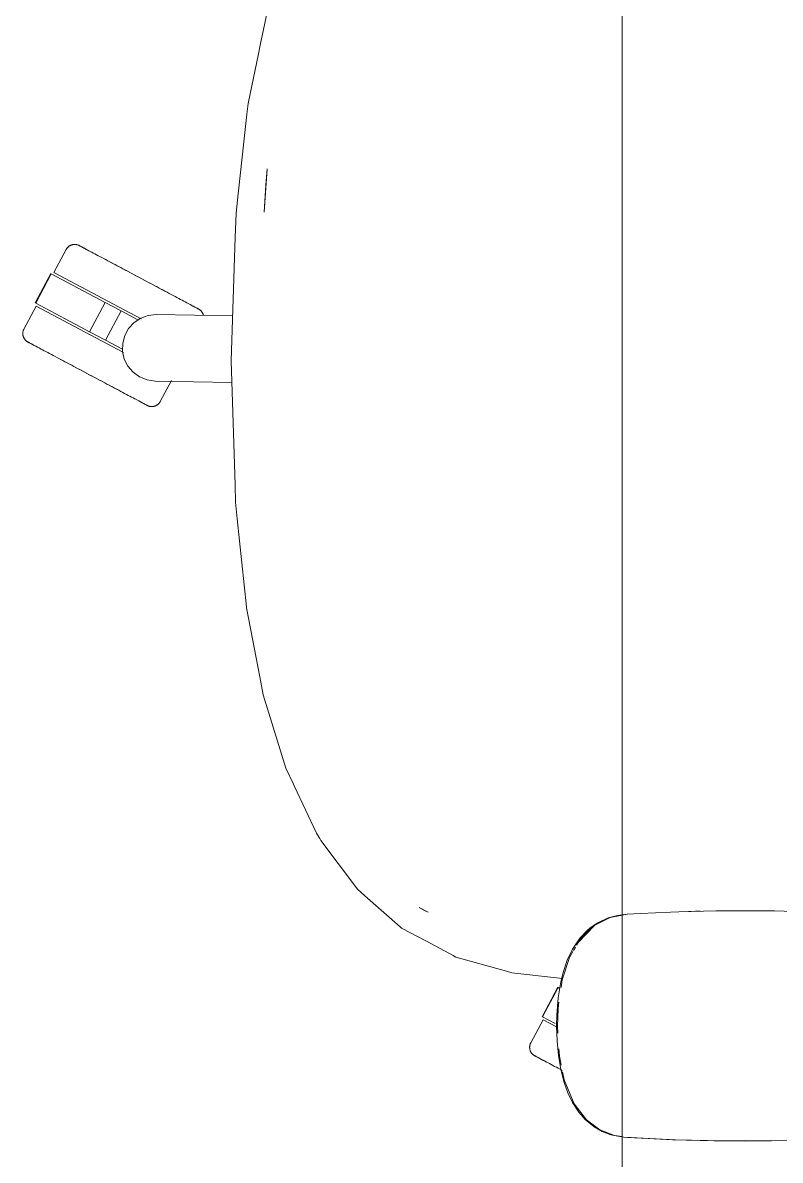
# Model space of a CAD drawing. Header units: millimetres. Extents: x 79795 to 317870, y -36033 to 97293.
# Drawn here: x 198823.5 to 199142.3, y 31816.2 to 32295.2 of the extents above; entities that cross this region are included whole.
import ezdxf

# ---------------------------------------------------------------- set-up
doc = ezdxf.new("R2010")
doc.units = ezdxf.units.MM
doc.header["$MEASUREMENT"] = 0
doc.layers.add('G-IMPT', color=8, linetype='CONTINUOUS', lineweight=9)
doc.layers.add('I-FURN', color=8, linetype='CONTINUOUS', lineweight=9)

msp = doc.modelspace()

# ---------------------------------------------------------------- linework, layer by layer
at = {"layer": 'G-IMPT'}
for p, q in [((198923.46, 32285.73), (198926.33, 32299.56)), ((198922.7, 32282.05), (198918.35, 32261.11)), ((198922.7, 32282.05), (198923.46, 32285.73)), ((198918.35, 32261.11), (198917.86, 32256.69)), ((198913.73, 32219.25), (198917.86, 32256.69)), ((198925.13, 32215.41), (198926.38, 32233.69)), ((198926.38, 32233.69), (198925.77, 32226.75)), ((198925.13, 32215.41), (198925.77, 32226.75)), ((198913.73, 32219.25), (198913.25, 32214.88)), ((198912.93, 32204.93), (198913.25, 32214.88)), ((198912.93, 32204.93), (198911.22, 32152.75)), ((198911.22, 32152.75), (198912.84, 32100.59)), ((198912.84, 32100.59), (198913.06, 32093.33)), ((198913.79, 32086.26), (198913.06, 32093.33)), ((198917.62, 32049.27), (198913.79, 32086.26)), ((198917.62, 32049.27), (198917.7, 32048.81)), ((198922.57, 32023.43), (198917.7, 32048.81)), ((198922.57, 32023.43), (198923.28, 32019.76)), ((198924.73, 32012.16), (198923.28, 32019.76)), ((198928.93, 31998.55), (198924.73, 32012.16)), ((198934.25, 31981.28), (198928.93, 31998.55)), ((198934.25, 31981.28), (198937.44, 31974.52)), ((198937.87, 31973.6), (198937.44, 31974.52)), ((198947.14, 31953.96), (198937.87, 31973.6)), ((198947.14, 31953.96), (198947.56, 31953.25)), ((198948.5, 31951.67), (198947.56, 31953.25)), ((198948.96, 31950.9), (198948.5, 31951.67)), ((198948.96, 31950.9), (198963.53, 31931.41)), ((198963.53, 31931.41), (198964.26, 31930.44)), ((198967.52, 31927.57), (198964.26, 31930.44)), ((198967.52, 31927.57), (198982.3, 31914.55)), ((198990.27, 31922.57), (198994.16, 31920.62)), ((198990.27, 31922.57), (198992.56, 31921.4)), ((198992.56, 31921.4), (198994.16, 31920.62)), ((199065.55, 31916.23), (199069.87, 31918.22)), ((199066.46, 31916.31), (199070.71, 31918.42)), ((199073.83, 31919.29), (199069.87, 31918.22)), ((199070.71, 31918.42), (199075.76, 31919.36)), ((199075.76, 31919.53), (199073.83, 31919.29)), ((199075.76, 31919.36), (199078.06, 31919.79)), ((199077.84, 31919.79), (199075.76, 31919.53)), ((199083.5, 31920.07), (199077.84, 31919.79)), ((199083.5, 31920.07), (199096.06, 31920.68)), ((199099.61, 31920.81), (199096.06, 31920.68)), ((199115.27, 31921.19), (199099.61, 31920.81)), ((199103.65, 31920.89), (199106.33, 31921.01)), ((199108.55, 31921.01), (199106.71, 31921.01)), ((199115.27, 31921.19), (199119.79, 31921.24)), ((199119.79, 31921.24), (199134.5, 31921.23)), ((199139.97, 31921.16), (199134.5, 31921.23)), ((199139.97, 31921.16), (199152.28, 31920.86)), ((198982.3, 31914.55), (198982.97, 31913.96)), ((198993.4, 31908.38), (198982.97, 31913.96)), ((199057.32, 31907.82), (199064.22, 31915.21)), ((199058.51, 31909.9), (199064.22, 31915.21)), ((199061.01, 31912.9), (199062.33, 31914.03)), ((199064.22, 31915.21), (199061.81, 31912.98)), ((199065.55, 31916.23), (199062.33, 31914.03)), ((199066.46, 31916.31), (199064.22, 31915.21)), ((199058.14, 31909.85), (199055.7, 31906.39)), ((199056.63, 31906.75), (199058.51, 31909.9)), ((199057.32, 31907.82), (199058.6, 31909.29)), ((199061.01, 31912.9), (199058.14, 31909.85)), ((199058.73, 31909.44), (199061.81, 31912.98)), ((199004.64, 31902.37), (198993.4, 31908.38)), ((199052.68, 31900.38), (199054.89, 31905.02)), ((199053.55, 31901.6), (199055.01, 31904.05)), ((199054.89, 31905.02), (199055.7, 31906.39)), ((199055.29, 31904.52), (199056.16, 31905.96)), ((199005.75, 31901.77), (199004.64, 31902.37)), ((199027.1, 31895.77), (199005.75, 31901.77)), ((199050.52, 31892.21), (199053.55, 31901.6)), ((199050.94, 31895.3), (199052.68, 31900.38)), ((199027.1, 31895.77), (199029.36, 31895.13)), ((199050.64, 31892.72), (199029.36, 31895.13)), ((199050.94, 31895.3), (199049.97, 31891.37)), ((199049.97, 31891.37), (199048.85, 31884.61)), ((199050.05, 31888.92), (199050.52, 31892.21)), ((199048.28, 31877.29), (199048.85, 31884.61)), ((199048.79, 31879.95), (199048.56, 31872.79)), ((199048.79, 31879.95), (199049.18, 31882.73)), ((199048.28, 31877.29), (199048.19, 31872.79)), ((199048.19, 31872.79), (199048.37, 31866.45)), ((199048.75, 31869.68), (199048.56, 31872.79)), ((199048.93, 31860.3), (199048.37, 31866.45)), ((199049.35, 31859.96), (199049.15, 31863.16)), ((199048.93, 31860.3), (199049.93, 31854.36)), ((199050.11, 31856.21), (199049.35, 31859.96)), ((199051.36, 31848.88), (199049.93, 31854.36)), ((199051.39, 31850), (199050.68, 31853.46)), ((199051.36, 31848.88), (199052.95, 31844.55)), ((199051.39, 31850), (199053.71, 31844.37)), ((199054.93, 31840.48), (199052.95, 31844.55)), ((199055.55, 31839.98), (199053.71, 31844.37)), ((199054.93, 31840.48), (199057.58, 31836.43)), ((199060.77, 31833.19), (199055.55, 31839.98)), ((199057.58, 31836.43), (199060.25, 31833.39)), ((199063.99, 31830.31), (199060.25, 31833.39)), ((199066.4, 31829.02), (199060.77, 31833.19)), ((199067.42, 31828.36), (199063.99, 31830.31)), ((199072.59, 31826.61), (199066.4, 31829.02)), ((199067.42, 31828.36), (199071.07, 31826.96)), ((199072.41, 31826.59), (199071.07, 31826.96)), ((199072.41, 31826.59), (199074.81, 31826.15)), ((199072.59, 31826.61), (199075.76, 31826.13)), ((199076.46, 31825.9), (199074.81, 31826.15)), ((199097.03, 31824.85), (199076.46, 31825.9)), ((199098.24, 31824.81), (199076.46, 31825.9)), ((199076.46, 31825.9), (199078.06, 31825.79)), ((199079.58, 31825.73), (199078.06, 31825.79)), ((199098.24, 31824.81), (199078.06, 31825.79)), ((199118.43, 31824.35), (199097.03, 31824.85)), ((199108.59, 31824.51), (199097.03, 31824.85)), ((199097.03, 31824.85), (199098.24, 31824.81)), ((199118.43, 31824.35), (199098.24, 31824.81)), ((199138.61, 31824.39), (199108.59, 31824.51)), ((199118.43, 31824.35), (199108.59, 31824.51)), ((199108.59, 31824.51), (199127.82, 31824.3)), ((199116.39, 31824.37), (199114.48, 31824.44)), ((199118.43, 31824.39), (199116.39, 31824.37)), ((199138.61, 31824.39), (199118.43, 31824.35)), ((199138.61, 31824.39), (199127.82, 31824.3)), ((199138.61, 31824.39), (199147.03, 31824.56))]:
    msp.add_line(p, q, dxfattribs=at)
at = {"layer": 'I-FURN'}
for p, q in [((199075.76, 31408.33), (199075.76, 32808.33)), ((199075.76, 32808.33), (199075.76, 31408.33)), ((198842.43, 32200.59), (198842.55, 32200.7)), ((198842.55, 32200.7), (198842.66, 32200.81)), ((198842.66, 32200.81), (198842.79, 32200.92)), ((198842.79, 32200.92), (198842.91, 32201.02)), ((198842.91, 32201.02), (198843.05, 32201.11)), ((198843.05, 32201.11), (198843.18, 32201.2)), ((198843.18, 32201.2), (198843.32, 32201.28)), ((198843.32, 32201.28), (198843.46, 32201.36)), ((198843.46, 32201.36), (198843.6, 32201.43)), ((198843.6, 32201.43), (198843.75, 32201.5)), ((198843.75, 32201.5), (198843.9, 32201.56)), ((198843.9, 32201.56), (198844.05, 32201.61)), ((198844.05, 32201.61), (198844.21, 32201.66)), ((198844.21, 32201.66), (198844.36, 32201.7)), ((198844.36, 32201.7), (198844.52, 32201.74)), ((198844.52, 32201.74), (198844.68, 32201.77)), ((198844.68, 32201.77), (198844.84, 32201.79)), ((198844.84, 32201.79), (198845, 32201.81)), ((198845, 32201.81), (198845.16, 32201.82)), ((198845.16, 32201.82), (198845.32, 32201.82)), ((198845.32, 32201.82), (198845.48, 32201.82)), ((198845.48, 32201.82), (198845.64, 32201.81)), ((198845.64, 32201.81), (198845.8, 32201.79)), ((198845.8, 32201.79), (198845.96, 32201.77)), ((198845.96, 32201.77), (198846.12, 32201.74)), ((198846.12, 32201.74), (198846.28, 32201.71)), ((198846.28, 32201.71), (198846.43, 32201.66)), ((198846.43, 32201.66), (198846.59, 32201.62)), ((198846.59, 32201.62), (198846.74, 32201.56)), ((198846.74, 32201.56), (198846.89, 32201.5)), ((198846.89, 32201.5), (198847.04, 32201.44)), ((198847.04, 32201.44), (198847.18, 32201.37)), ((198847.18, 32201.37), (198847.22, 32201.35)), ((198847.22, 32201.35), (198847.24, 32201.34)), ((198847.23, 32201.34), (198847.22, 32201.35)), ((198847.27, 32201.32), (198847.23, 32201.34)), ((198847.24, 32201.34), (198847.3, 32201.3)), ((198847.35, 32201.28), (198847.27, 32201.32)), ((198847.3, 32201.3), (198847.4, 32201.25)), ((198847.47, 32201.21), (198847.35, 32201.28)), ((198847.4, 32201.25), (198847.54, 32201.18)), ((198847.63, 32201.13), (198847.47, 32201.21)), ((198847.54, 32201.18), (198847.72, 32201.08)), ((198847.84, 32201.02), (198847.63, 32201.13)), ((198847.72, 32201.08), (198847.94, 32200.96)), ((198848.08, 32200.89), (198847.84, 32201.02)), ((198847.94, 32200.96), (198848.2, 32200.83)), ((198848.36, 32200.74), (198848.08, 32200.89)), ((198848.2, 32200.83), (198848.5, 32200.67)), ((198848.67, 32200.58), (198848.36, 32200.74)), ((198848.5, 32200.67), (198848.83, 32200.49)), ((198841.77, 32199.68), (198836.62, 32190)), ((198841.77, 32199.68), (198841.85, 32199.82)), ((198841.85, 32199.82), (198841.93, 32199.96)), ((198841.93, 32199.96), (198842.02, 32200.09)), ((198842.02, 32200.09), (198842.12, 32200.22)), ((198842.12, 32200.22), (198842.22, 32200.35)), ((198842.22, 32200.35), (198842.32, 32200.47)), ((198842.32, 32200.47), (198842.43, 32200.59)), ((198849.03, 32200.39), (198848.67, 32200.58)), ((198848.83, 32200.49), (198849.2, 32200.29)), ((198849.42, 32200.18), (198849.03, 32200.39)), ((198849.2, 32200.29), (198849.61, 32200.07)), ((198849.85, 32199.95), (198849.42, 32200.18)), ((198849.61, 32200.07), (198850.06, 32199.84)), ((198850.32, 32199.7), (198849.85, 32199.95)), ((198850.06, 32199.84), (198850.54, 32199.58)), ((198850.82, 32199.43), (198850.32, 32199.7)), ((198850.54, 32199.58), (198851.06, 32199.31)), ((198851.35, 32199.15), (198850.82, 32199.43)), ((198851.06, 32199.31), (198851.61, 32199.01)), ((198851.92, 32198.85), (198851.35, 32199.15)), ((198851.61, 32199.01), (198852.2, 32198.7)), ((198852.52, 32198.53), (198851.92, 32198.85)), ((198853.16, 32198.19), (198852.52, 32198.53)), ((198853.82, 32197.84), (198853.16, 32198.19)), ((198854.52, 32197.47), (198853.82, 32197.84)), ((198855.24, 32197.08), (198854.52, 32197.47)), ((198855.99, 32196.69), (198855.24, 32197.08)), ((198856.76, 32196.27), (198855.99, 32196.69)), ((198857.56, 32195.85), (198856.76, 32196.27)), ((198858.39, 32195.41), (198857.56, 32195.85)), ((198857.94, 32195.65), (198858.78, 32195.2)), ((198859.24, 32194.96), (198858.39, 32195.41)), ((198858.78, 32195.2), (198859.63, 32194.75)), ((198860.1, 32194.5), (198859.24, 32194.96)), ((198859.63, 32194.75), (198860.51, 32194.28)), ((198860.99, 32194.03), (198860.1, 32194.5)), ((198860.51, 32194.28), (198861.41, 32193.8)), ((198861.9, 32193.54), (198860.99, 32194.03)), ((198861.41, 32193.8), (198862.32, 32193.32)), ((198862.82, 32193.05), (198861.9, 32193.54)), ((198862.32, 32193.32), (198863.25, 32192.82)), ((198863.76, 32192.55), (198862.82, 32193.05)), ((198863.25, 32192.82), (198864.19, 32192.32)), ((198864.71, 32192.05), (198863.76, 32192.55)), ((198864.19, 32192.32), (198865.15, 32191.81)), ((198865.67, 32191.54), (198864.71, 32192.05)), ((198865.15, 32191.81), (198866.12, 32191.3)), ((198866.65, 32191.02), (198865.67, 32191.54)), ((198866.12, 32191.3), (198867.1, 32190.78)), ((198867.63, 32190.5), (198866.65, 32191.02)), ((198835.33, 32189.55), (198828.75, 32177.19)), ((198828.92, 32177.1), (198835.5, 32189.46)), ((198835.5, 32189.46), (198858.21, 32177.39)), ((198873.37, 32170.46), (198836.62, 32190)), ((198867.1, 32190.78), (198868.09, 32190.25)), ((198868.62, 32189.97), (198867.63, 32190.5)), ((198868.09, 32190.25), (198869.08, 32189.72)), ((198869.62, 32189.44), (198868.62, 32189.97)), ((198869.08, 32189.72), (198870.08, 32189.19)), ((198870.62, 32188.91), (198869.62, 32189.44)), ((198870.08, 32189.19), (198871.08, 32188.66)), ((198871.62, 32188.37), (198870.62, 32188.91)), ((198871.08, 32188.66), (198872.09, 32188.13)), ((198872.63, 32187.84), (198871.62, 32188.37)), ((198872.09, 32188.13), (198873.09, 32187.59)), ((198873.63, 32187.3), (198872.63, 32187.84)), ((198873.09, 32187.59), (198874.1, 32187.06)), ((198874.64, 32186.77), (198873.63, 32187.3)), ((198874.1, 32187.06), (198875.1, 32186.53)), ((198875.64, 32186.24), (198874.64, 32186.77)), ((198875.1, 32186.53), (198876.09, 32185.99)), ((198876.63, 32185.71), (198875.64, 32186.24)), ((198876.09, 32185.99), (198877.09, 32185.47)), ((198877.62, 32185.19), (198876.63, 32185.71)), ((198877.09, 32185.47), (198878.07, 32184.95)), ((198878.6, 32184.66), (198877.62, 32185.19)), ((198878.07, 32184.95), (198879.04, 32184.43)), ((198879.57, 32184.15), (198878.6, 32184.66)), ((198879.04, 32184.43), (198880.01, 32183.91)), ((198880.52, 32183.64), (198879.57, 32184.15)), ((198880.01, 32183.91), (198880.96, 32183.41)), ((198881.47, 32183.14), (198880.52, 32183.64)), ((198880.96, 32183.41), (198881.9, 32182.91)), ((198882.4, 32182.64), (198881.47, 32183.14)), ((198881.9, 32182.91), (198882.82, 32182.42)), ((198883.31, 32182.16), (198882.4, 32182.64)), ((198882.82, 32182.42), (198883.72, 32181.94)), ((198884.21, 32181.68), (198883.31, 32182.16)), ((198885.08, 32181.22), (198884.21, 32181.68)), ((198851.63, 32165.02), (198828.92, 32177.1)), ((198851.63, 32165.02), (198858.21, 32177.39)), ((198858.21, 32177.39), (198864.85, 32173.85)), ((198885.94, 32180.76), (198885.08, 32181.22)), ((198886.77, 32180.32), (198885.94, 32180.76)), ((198887.59, 32179.88), (198886.77, 32180.32)), ((198888.37, 32179.47), (198887.59, 32179.88)), ((198889.14, 32179.06), (198888.37, 32179.47)), ((198889.87, 32178.67), (198889.14, 32179.06)), ((198890.58, 32178.29), (198889.87, 32178.67)), ((198891.26, 32177.93), (198890.58, 32178.29)), ((198891.9, 32177.59), (198891.26, 32177.93)), ((198892.52, 32177.26), (198891.9, 32177.59)), ((198893.1, 32176.95), (198892.52, 32177.26)), ((198892.79, 32177.12), (198893.36, 32176.81)), ((198893.66, 32176.66), (198893.1, 32176.95)), ((198893.36, 32176.81), (198893.9, 32176.53)), ((198894.17, 32176.38), (198893.66, 32176.66)), ((198829.11, 32175.87), (198823.96, 32166.18)), ((198865.83, 32156.34), (198829.11, 32175.87)), ((198858.27, 32161.49), (198864.85, 32173.85)), ((198864.85, 32173.85), (198871.99, 32170.06)), ((198873.12, 32170.78), (198876.3, 32171.92)), ((198876.3, 32171.92), (198879.65, 32172.27)), ((198879.65, 32172.27), (198911.84, 32171.71)), ((198893.9, 32176.53), (198894.4, 32176.26)), ((198894.65, 32176.13), (198894.17, 32176.38)), ((198894.4, 32176.26), (198894.86, 32176.01)), ((198895.1, 32175.89), (198894.65, 32176.13)), ((198894.86, 32176.01), (198895.29, 32175.79)), ((198895.51, 32175.67), (198895.1, 32175.89)), ((198895.29, 32175.79), (198895.69, 32175.58)), ((198895.88, 32175.47), (198895.51, 32175.67)), ((198895.69, 32175.58), (198896.04, 32175.39)), ((198896.22, 32175.29), (198895.88, 32175.47)), ((198896.04, 32175.39), (198896.36, 32175.22)), ((198896.52, 32175.14), (198896.22, 32175.29)), ((198896.36, 32175.22), (198896.64, 32175.07)), ((198896.77, 32175), (198896.52, 32175.14)), ((198896.64, 32175.07), (198896.88, 32174.94)), ((198896.99, 32174.88), (198896.77, 32175)), ((198896.88, 32174.94), (198897.08, 32174.84)), ((198897.17, 32174.79), (198896.99, 32174.88)), ((198897.08, 32174.84), (198897.24, 32174.75)), ((198897.31, 32174.71), (198897.17, 32174.79)), ((198897.24, 32174.75), (198897.37, 32174.68)), ((198897.41, 32174.66), (198897.31, 32174.71)), ((198897.37, 32174.68), (198897.45, 32174.64)), ((198897.47, 32174.63), (198897.41, 32174.66)), ((198897.45, 32174.64), (198897.49, 32174.62)), ((198897.5, 32174.62), (198897.47, 32174.63)), ((198897.49, 32174.62), (198897.5, 32174.62)), ((198897.5, 32174.62), (198897.64, 32174.54)), ((198897.64, 32174.54), (198897.77, 32174.45)), ((198897.77, 32174.45), (198897.91, 32174.36)), ((198897.91, 32174.36), (198898.04, 32174.27)), ((198898.04, 32174.27), (198898.16, 32174.17)), ((198898.16, 32174.17), (198898.29, 32174.06)), ((198898.29, 32174.06), (198898.4, 32173.95)), ((198898.4, 32173.95), (198898.52, 32173.84)), ((198898.52, 32173.84), (198898.63, 32173.72)), ((198898.63, 32173.72), (198898.73, 32173.6)), ((198898.73, 32173.6), (198898.83, 32173.47)), ((198898.83, 32173.47), (198898.92, 32173.34)), ((198898.92, 32173.34), (198899.01, 32173.21)), ((198899.01, 32173.21), (198899.1, 32173.07)), ((198899.1, 32173.07), (198899.17, 32172.93)), ((198899.17, 32172.93), (198899.25, 32172.78)), ((198899.25, 32172.78), (198899.31, 32172.63)), ((198899.31, 32172.63), (198899.37, 32172.49)), ((198899.37, 32172.49), (198899.43, 32172.33)), ((198899.43, 32172.33), (198899.47, 32172.18)), ((198899.47, 32172.18), (198899.52, 32172.02)), ((198899.52, 32172.02), (198899.55, 32171.87)), ((198868.03, 32166.43), (198870.31, 32168.92)), ((198870.31, 32168.92), (198873.12, 32170.78)), ((198823.49, 32164.44), (198823.5, 32164.6)), ((198823.49, 32164.28), (198823.49, 32164.44)), ((198823.49, 32164.12), (198823.49, 32164.28)), ((198823.5, 32163.96), (198823.49, 32164.12)), ((198823.5, 32164.6), (198823.51, 32164.76)), ((198823.52, 32163.8), (198823.5, 32163.96)), ((198823.51, 32164.76), (198823.54, 32164.92)), ((198823.54, 32163.64), (198823.52, 32163.8)), ((198823.54, 32164.92), (198823.57, 32165.08)), ((198823.57, 32163.48), (198823.54, 32163.64)), ((198823.57, 32165.08), (198823.6, 32165.24)), ((198823.6, 32163.32), (198823.57, 32163.48)), ((198823.6, 32165.24), (198823.64, 32165.4)), ((198823.65, 32163.17), (198823.6, 32163.32)), ((198823.64, 32165.4), (198823.69, 32165.55)), ((198823.69, 32163.01), (198823.65, 32163.17)), ((198823.69, 32165.55), (198823.74, 32165.7)), ((198823.75, 32162.86), (198823.69, 32163.01)), ((198823.74, 32165.7), (198823.8, 32165.85)), ((198823.81, 32162.71), (198823.75, 32162.86)), ((198823.8, 32165.85), (198823.87, 32166)), ((198823.87, 32162.57), (198823.81, 32162.71)), ((198823.87, 32166), (198823.94, 32166.14)), ((198823.95, 32162.42), (198823.87, 32162.57)), ((198823.94, 32166.14), (198823.96, 32166.18)), ((198824.02, 32162.28), (198823.95, 32162.42)), ((198824.11, 32162.14), (198824.02, 32162.28)), ((198858.27, 32161.49), (198851.63, 32165.02)), ((198865.55, 32160.21), (198866.41, 32163.47)), ((198866.41, 32163.47), (198868.03, 32166.43)), ((198824.2, 32162.01), (198824.11, 32162.14)), ((198824.29, 32161.88), (198824.2, 32162.01)), ((198824.39, 32161.75), (198824.29, 32161.88)), ((198824.49, 32161.63), (198824.39, 32161.75)), ((198824.6, 32161.51), (198824.49, 32161.63)), ((198824.72, 32161.39), (198824.6, 32161.51)), ((198824.83, 32161.28), (198824.72, 32161.39)), ((198824.96, 32161.18), (198824.83, 32161.28)), ((198825.08, 32161.08), (198824.96, 32161.18)), ((198825.21, 32160.98), (198825.08, 32161.08)), ((198825.35, 32160.89), (198825.21, 32160.98)), ((198825.48, 32160.81), (198825.35, 32160.89)), ((198825.62, 32160.73), (198825.48, 32160.81)), ((198825.63, 32160.73), (198825.62, 32160.73)), ((198825.62, 32160.73), (198825.64, 32160.72)), ((198825.67, 32160.71), (198825.63, 32160.73)), ((198825.64, 32160.72), (198825.71, 32160.69)), ((198825.75, 32160.66), (198825.67, 32160.71)), ((198825.71, 32160.69), (198825.81, 32160.64)), ((198825.88, 32160.6), (198825.75, 32160.66)), ((198825.81, 32160.64), (198825.95, 32160.56)), ((198826.04, 32160.51), (198825.88, 32160.6)), ((198825.95, 32160.56), (198826.13, 32160.47)), ((198826.24, 32160.41), (198826.04, 32160.51)), ((198826.13, 32160.47), (198826.35, 32160.35)), ((198826.48, 32160.28), (198826.24, 32160.41)), ((198826.35, 32160.35), (198826.6, 32160.21)), ((198826.76, 32160.13), (198826.48, 32160.28)), ((198826.6, 32160.21), (198826.9, 32160.05)), ((198827.08, 32159.96), (198826.76, 32160.13)), ((198826.9, 32160.05), (198827.24, 32159.88)), ((198827.43, 32159.77), (198827.08, 32159.96)), ((198827.24, 32159.88), (198827.61, 32159.68)), ((198827.83, 32159.56), (198827.43, 32159.77)), ((198827.61, 32159.68), (198828.02, 32159.46)), ((198828.26, 32159.33), (198827.83, 32159.56)), ((198828.02, 32159.46), (198828.47, 32159.22)), ((198828.72, 32159.09), (198828.26, 32159.33)), ((198828.47, 32159.22), (198828.95, 32158.97)), ((198829.22, 32158.82), (198828.72, 32159.09)), ((198828.95, 32158.97), (198829.46, 32158.69)), ((198829.76, 32158.53), (198829.22, 32158.82)), ((198829.46, 32158.69), (198830.02, 32158.4)), ((198830.33, 32158.23), (198829.76, 32158.53)), ((198830.02, 32158.4), (198830.6, 32158.09)), ((198830.6, 32158.09), (198831.22, 32157.76)), ((198831.22, 32157.76), (198831.86, 32157.41)), ((198865.42, 32157.69), (198858.27, 32161.49)), ((198865.49, 32156.84), (198865.55, 32160.21)), ((198831.86, 32157.41), (198832.54, 32157.05)), ((198832.54, 32157.05), (198833.25, 32156.68)), ((198833.25, 32156.68), (198833.98, 32156.29)), ((198833.98, 32156.29), (198834.75, 32155.88)), ((198834.75, 32155.88), (198835.53, 32155.46)), ((198835.53, 32155.46), (198836.35, 32155.03)), ((198836.35, 32155.03), (198837.18, 32154.59)), ((198837.18, 32154.59), (198838.04, 32154.13)), ((198838.04, 32154.13), (198838.91, 32153.67)), ((198838.91, 32153.67), (198839.81, 32153.19)), ((198840.3, 32152.93), (198839.4, 32153.41)), ((198839.81, 32153.19), (198840.72, 32152.7)), ((198841.22, 32152.44), (198840.3, 32152.93)), ((198840.72, 32152.7), (198841.65, 32152.21)), ((198866.24, 32153.55), (198865.49, 32156.84)), ((198867.75, 32150.53), (198866.24, 32153.55)), ((198842.16, 32151.94), (198841.22, 32152.44)), ((198841.65, 32152.21), (198842.6, 32151.71)), ((198843.11, 32151.43), (198842.16, 32151.94)), ((198842.6, 32151.71), (198843.55, 32151.2)), ((198844.08, 32150.92), (198843.11, 32151.43)), ((198843.55, 32151.2), (198844.52, 32150.68)), ((198845.05, 32150.4), (198844.08, 32150.92)), ((198844.52, 32150.68), (198845.5, 32150.16)), ((198846.03, 32149.88), (198845.05, 32150.4)), ((198845.5, 32150.16), (198846.49, 32149.64)), ((198847.03, 32149.35), (198846.03, 32149.88)), ((198846.49, 32149.64), (198847.48, 32149.11)), ((198848.02, 32148.82), (198847.03, 32149.35)), ((198847.48, 32149.11), (198848.48, 32148.58)), ((198849.02, 32148.29), (198848.02, 32148.82)), ((198848.48, 32148.58), (198849.49, 32148.04)), ((198850.03, 32147.76), (198849.02, 32148.29)), ((198849.49, 32148.04), (198850.49, 32147.51)), ((198869.95, 32147.97), (198867.75, 32150.53)), ((198872.69, 32146.01), (198869.95, 32147.97)), ((198851.03, 32147.22), (198850.03, 32147.76)), ((198850.49, 32147.51), (198851.5, 32146.98)), ((198852.04, 32146.69), (198851.03, 32147.22)), ((198851.5, 32146.98), (198852.5, 32146.44)), ((198853.04, 32146.15), (198852.04, 32146.69)), ((198852.5, 32146.44), (198853.5, 32145.91)), ((198854.04, 32145.62), (198853.04, 32146.15)), ((198853.5, 32145.91), (198854.5, 32145.38)), ((198855.03, 32145.09), (198854.04, 32145.62)), ((198854.5, 32145.38), (198855.49, 32144.85)), ((198856.02, 32144.57), (198855.03, 32145.09)), ((198855.49, 32144.85), (198856.47, 32144.33)), ((198857, 32144.05), (198856.02, 32144.57)), ((198856.47, 32144.33), (198857.45, 32143.81)), ((198857.97, 32143.53), (198857, 32144.05)), ((198857.45, 32143.81), (198858.41, 32143.3)), ((198858.93, 32143.03), (198857.97, 32143.53)), ((198858.41, 32143.3), (198859.36, 32142.79)), ((198875.82, 32144.76), (198872.69, 32146.01)), ((198879.16, 32144.29), (198875.82, 32144.76)), ((198911.5, 32143.73), (198879.16, 32144.29)), ((198881.35, 32135.67), (198886.05, 32144.51)), ((198859.87, 32142.52), (198858.93, 32143.03)), ((198859.36, 32142.79), (198860.3, 32142.29)), ((198860.8, 32142.03), (198859.87, 32142.52)), ((198860.3, 32142.29), (198861.22, 32141.8)), ((198861.71, 32141.54), (198860.8, 32142.03)), ((198861.22, 32141.8), (198862.13, 32141.32)), ((198862.61, 32141.07), (198861.71, 32141.54)), ((198862.13, 32141.32), (198863.02, 32140.85)), ((198863.49, 32140.6), (198862.61, 32141.07)), ((198863.02, 32140.85), (198863.88, 32140.39)), ((198864.34, 32140.14), (198863.49, 32140.6)), ((198863.88, 32140.39), (198864.73, 32139.94)), ((198865.18, 32139.7), (198864.34, 32140.14)), ((198864.73, 32139.94), (198865.56, 32139.5)), ((198865.56, 32139.5), (198866.36, 32139.07)), ((198866.36, 32139.07), (198867.13, 32138.66)), ((198867.13, 32138.66), (198867.88, 32138.26)), ((198867.88, 32138.26), (198868.6, 32137.88)), ((198868.6, 32137.88), (198869.3, 32137.51)), ((198869.3, 32137.51), (198869.96, 32137.16)), ((198869.96, 32137.16), (198870.6, 32136.82)), ((198870.6, 32136.82), (198871.2, 32136.5)), ((198871.51, 32136.33), (198870.92, 32136.65)), ((198871.2, 32136.5), (198871.77, 32136.2)), ((198872.06, 32136.04), (198871.51, 32136.33)), ((198871.77, 32136.2), (198872.3, 32135.91)), ((198872.58, 32135.77), (198872.06, 32136.04)), ((198872.3, 32135.91), (198872.8, 32135.65)), ((198873.06, 32135.51), (198872.58, 32135.77)), ((198872.8, 32135.65), (198873.27, 32135.4)), ((198873.51, 32135.27), (198873.06, 32135.51)), ((198873.27, 32135.4), (198873.7, 32135.17)), ((198873.92, 32135.06), (198873.51, 32135.27)), ((198873.7, 32135.17), (198874.09, 32134.96)), ((198874.29, 32134.86), (198873.92, 32135.06)), ((198874.09, 32134.96), (198874.45, 32134.77)), ((198874.62, 32134.68), (198874.29, 32134.86)), ((198874.45, 32134.77), (198874.76, 32134.6)), ((198874.92, 32134.52), (198874.62, 32134.68)), ((198874.76, 32134.6), (198875.04, 32134.46)), ((198875.18, 32134.38), (198874.92, 32134.52)), ((198875.04, 32134.46), (198875.28, 32134.33)), ((198875.4, 32134.27), (198875.18, 32134.38)), ((198875.28, 32134.33), (198875.49, 32134.22)), ((198875.58, 32134.17), (198875.4, 32134.27)), ((198875.49, 32134.22), (198875.65, 32134.13)), ((198875.72, 32134.1), (198875.58, 32134.17)), ((198875.65, 32134.13), (198875.77, 32134.07)), ((198875.82, 32134.04), (198875.72, 32134.1)), ((198875.77, 32134.07), (198875.85, 32134.03)), ((198875.88, 32134.01), (198875.82, 32134.04)), ((198875.85, 32134.03), (198875.89, 32134)), ((198875.9, 32134), (198875.88, 32134.01)), ((198875.89, 32134), (198875.9, 32134)), ((198875.94, 32133.98), (198875.9, 32134)), ((198876.08, 32133.91), (198875.94, 32133.98)), ((198876.23, 32133.84), (198876.08, 32133.91)), ((198876.38, 32133.78), (198876.23, 32133.84)), ((198876.53, 32133.73), (198876.38, 32133.78)), ((198876.69, 32133.68), (198876.53, 32133.73)), ((198876.84, 32133.64), (198876.69, 32133.68)), ((198877, 32133.61), (198876.84, 32133.64)), ((198877.16, 32133.58), (198877, 32133.61)), ((198877.32, 32133.56), (198877.16, 32133.58)), ((198877.48, 32133.54), (198877.32, 32133.56)), ((198877.64, 32133.53), (198877.48, 32133.54)), ((198878.12, 32133.54), (198877.96, 32133.53)), ((198878.28, 32133.56), (198878.12, 32133.54)), ((198878.44, 32133.58), (198878.28, 32133.56)), ((198878.6, 32133.61), (198878.44, 32133.58)), ((198878.76, 32133.65), (198878.6, 32133.61)), ((198878.91, 32133.69), (198878.76, 32133.65)), ((198879.07, 32133.74), (198878.91, 32133.69)), ((198879.22, 32133.79), (198879.07, 32133.74)), ((198879.37, 32133.85), (198879.22, 32133.79)), ((198879.52, 32133.92), (198879.37, 32133.85)), ((198879.66, 32133.99), (198879.52, 32133.92)), ((198879.8, 32134.07), (198879.66, 32133.99)), ((198879.94, 32134.15), (198879.8, 32134.07)), ((198880.07, 32134.24), (198879.94, 32134.15)), ((198880.21, 32134.33), (198880.07, 32134.24)), ((198880.33, 32134.43), (198880.21, 32134.33)), ((198880.46, 32134.53), (198880.33, 32134.43)), ((198880.57, 32134.64), (198880.46, 32134.53)), ((198880.69, 32134.76), (198880.57, 32134.64)), ((198880.8, 32134.88), (198880.69, 32134.76)), ((198880.9, 32135), (198880.8, 32134.88)), ((198881, 32135.12), (198880.9, 32135)), ((198881.1, 32135.25), (198881, 32135.12)), ((198881.19, 32135.39), (198881.1, 32135.25)), ((198881.27, 32135.53), (198881.19, 32135.39)), ((198881.35, 32135.67), (198881.27, 32135.53)), ((198877.8, 32133.53), (198877.64, 32133.53)), ((198877.96, 32133.53), (198877.8, 32133.53)), ((199048.68, 31889.01), (199042.11, 31876.64)), ((199042.28, 31876.55), (199048.86, 31888.91)), ((199048.86, 31888.91), (199049.6, 31888.52)), ((199042.47, 31875.32), (199037.32, 31865.64)), ((199047.57, 31873.74), (199042.28, 31876.55)), ((199048.1, 31872.33), (199042.47, 31875.32)), ((199037.16, 31865.31), (199037.23, 31865.45)), ((199037.23, 31865.45), (199037.3, 31865.6)), ((199037.3, 31865.6), (199037.32, 31865.64)), ((199036.85, 31863.9), (199036.86, 31864.06)), ((199036.85, 31863.74), (199036.85, 31863.9)), ((199036.85, 31863.58), (199036.85, 31863.74)), ((199036.86, 31863.41), (199036.85, 31863.58)), ((199036.86, 31864.06), (199036.87, 31864.22)), ((199036.88, 31863.25), (199036.86, 31863.41)), ((199036.87, 31864.22), (199036.9, 31864.38)), ((199036.9, 31863.09), (199036.88, 31863.25)), ((199036.9, 31864.38), (199036.92, 31864.54)), ((199036.93, 31862.94), (199036.9, 31863.09)), ((199036.92, 31864.54), (199036.96, 31864.69)), ((199036.96, 31862.78), (199036.93, 31862.94)), ((199036.96, 31864.69), (199037, 31864.85)), ((199037, 31862.62), (199036.96, 31862.78)), ((199037, 31864.85), (199037.05, 31865)), ((199037.05, 31862.47), (199037, 31862.62)), ((199037.05, 31865), (199037.1, 31865.16)), ((199037.11, 31862.32), (199037.05, 31862.47)), ((199037.1, 31865.16), (199037.16, 31865.31)), ((199037.17, 31862.17), (199037.11, 31862.32)), ((199037.23, 31862.02), (199037.17, 31862.17)), ((199037.3, 31861.88), (199037.23, 31862.02)), ((199037.38, 31861.73), (199037.3, 31861.88)), ((199037.47, 31861.6), (199037.38, 31861.73)), ((199037.55, 31861.46), (199037.47, 31861.6)), ((199037.65, 31861.33), (199037.55, 31861.46)), ((199037.75, 31861.2), (199037.65, 31861.33)), ((199037.85, 31861.08), (199037.75, 31861.2)), ((199037.96, 31860.96), (199037.85, 31861.08)), ((199038.07, 31860.85), (199037.96, 31860.96)), ((199038.19, 31860.74), (199038.07, 31860.85)), ((199038.31, 31860.63), (199038.19, 31860.74)), ((199038.44, 31860.53), (199038.31, 31860.63)), ((199038.57, 31860.44), (199038.44, 31860.53)), ((199038.71, 31860.35), (199038.57, 31860.44)), ((199038.84, 31860.26), (199038.71, 31860.35)), ((199038.98, 31860.19), (199038.84, 31860.26)), ((199038.99, 31860.18), (199038.98, 31860.19)), ((199038.98, 31860.19), (199039, 31860.18)), ((199039.03, 31860.16), (199038.99, 31860.18)), ((199039, 31860.18), (199039.06, 31860.14)), ((199039.11, 31860.12), (199039.03, 31860.16)), ((199039.06, 31860.14), (199039.16, 31860.09)), ((199039.24, 31860.05), (199039.11, 31860.12)), ((199039.16, 31860.09), (199039.3, 31860.02)), ((199039.4, 31859.97), (199039.24, 31860.05)), ((199039.3, 31860.02), (199039.48, 31859.92)), ((199039.6, 31859.86), (199039.4, 31859.97)), ((199039.48, 31859.92), (199039.7, 31859.8)), ((199039.84, 31859.73), (199039.6, 31859.86)), ((199039.7, 31859.8), (199039.96, 31859.67)), ((199040.12, 31859.58), (199039.84, 31859.73)), ((199039.96, 31859.67), (199040.26, 31859.51)), ((199040.44, 31859.41), (199040.12, 31859.58)), ((199040.26, 31859.51), (199040.6, 31859.33)), ((199040.79, 31859.23), (199040.44, 31859.41)), ((199040.6, 31859.33), (199040.97, 31859.13)), ((199041.18, 31859.02), (199040.79, 31859.23)), ((199040.97, 31859.13), (199041.38, 31858.91)), ((199041.61, 31858.79), (199041.18, 31859.02)), ((199041.38, 31858.91), (199041.82, 31858.68)), ((199042.08, 31858.54), (199041.61, 31858.79)), ((199041.82, 31858.68), (199042.31, 31858.42)), ((199042.58, 31858.27), (199042.08, 31858.54)), ((199042.31, 31858.42), (199042.82, 31858.14)), ((199043.12, 31857.99), (199042.58, 31858.27)), ((199042.82, 31858.14), (199043.37, 31857.85)), ((199043.69, 31857.69), (199043.12, 31857.99)), ((199043.37, 31857.85), (199043.96, 31857.54)), ((199043.96, 31857.54), (199044.57, 31857.21)), ((199044.57, 31857.21), (199045.22, 31856.87)), ((199045.22, 31856.87), (199045.9, 31856.51)), ((199045.9, 31856.51), (199046.61, 31856.13)), ((199046.61, 31856.13), (199047.34, 31855.74)), ((199047.34, 31855.74), (199048.1, 31855.34)), ((199048.1, 31855.34), (199048.89, 31854.92)), ((199048.89, 31854.92), (199049.7, 31854.49)), ((199049.7, 31854.49), (199050.54, 31854.04))]:
    msp.add_line(p, q, dxfattribs=at)
msp.add_arc((198879.22, 32158.28), 13.81, 192.3473, 197.336, dxfattribs=at)
msp.add_open_spline([(198865.89, 32154.64), (198865.78, 32155.06), (198865.71, 32155.5), (198865.65, 32155.93)], degree=3, dxfattribs=at)

doc.saveas('drawing.dxf')
